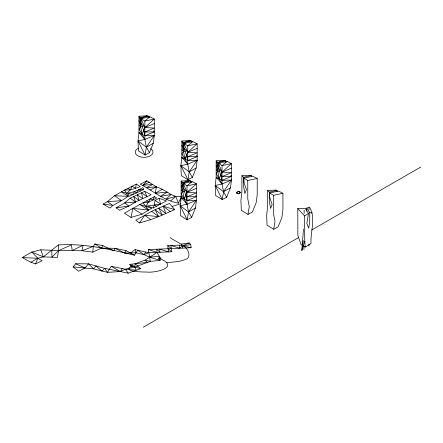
<?xml version="1.0" encoding="UTF-8"?>
<svg xmlns="http://www.w3.org/2000/svg" width="443" height="443" viewBox="0 0 443 443"><rect width="100%" height="100%" fill="white"/><g stroke="black" fill="none" stroke-linecap="round" stroke-linejoin="round"><path stroke-width="0.66" d="M304.634 241.374L301.86 250.511L303.461 229.136M134.484 255.207C109.443 249.265 84.181 243.135 58.249 244.985L58.609 250.544L57.385 257.389L43.364 256.879L31.785 252.017L37.86 258.263L42.107 260.711L35.551 263.923L30.927 262.239L22.15 257.588L31.785 252.017L40.728 249.819L58.609 250.544L81.955 250.738L92.759 252.122L93.357 246.369L94.907 243.966L102.942 245.693L113.674 250.732L115.224 248.335L126.155 250.683L134.484 255.207L137.779 250.24L144.008 254.62L149.413 257.139L160.15 260.373L159.264 256.353L157.071 252.388L156.667 249.226L159.989 252.261L159.58 249.099L168.539 251.895L167.731 245.632L179.26 245.134L191.132 247.742L190.728 244.641L189.327 242.947L181.237 244.054L182.283 245.832L182.577 248.113M148.433 117.384L148.433 116.127L147.093 115.789L138.991 116.254L138.991 132.656L138.028 140.946L138.41 150.886L145.071 155.017L149.474 152.663L153.272 143.222L154.302 135.458L154.302 119.04L149.861 116.819L141.107 118.702L141.107 123.248L143.538 130.281L144.861 135.796L154.302 135.458L146.373 147.17L145.071 155.017L138.028 140.946L144.861 139.418L154.302 135.458M191.304 142.137L191.304 140.88L189.964 140.542L181.868 141.007L181.868 157.409L180.899 165.699L181.281 175.638L187.948 179.769L192.351 177.416L196.149 167.975L197.179 160.216L197.179 143.792L192.738 141.572L183.978 143.454L183.978 148.001L186.409 155.033L187.738 160.549L197.179 160.216L189.25 171.923L187.948 179.769L180.899 165.699L187.738 164.176L197.179 160.216M190.579 182.162L190.579 180.905L189.239 180.567L181.143 181.032L181.143 197.434L180.179 205.724L180.561 215.663L187.223 219.794L191.625 217.441L195.424 208L196.454 200.236L196.454 183.817L192.013 181.597L183.258 183.48L183.258 188.026L185.689 195.058L187.012 200.574L196.454 200.236L188.524 211.948L187.223 219.794L180.179 205.724L187.012 204.195L196.454 200.236M225.603 161.939L225.603 160.682L224.263 160.344L216.167 160.809L216.167 177.211L215.204 185.501L215.586 195.446L222.248 199.577L226.65 197.224L230.449 187.782L231.479 180.019L231.479 163.6L227.037 161.374L218.277 163.257L218.277 167.803L220.714 174.835L222.037 180.356L231.479 180.019L223.549 191.73L222.248 199.577L215.204 185.501L222.037 183.978L231.479 180.019M301.86 250.511L303.339 240.521M153.189 207.977L154.341 204.766L154.989 200.48L159.098 198.309L166.463 200.939L153.189 207.977L147.281 206.034L160.626 204.029L159.098 198.309M73.156 266.863L78.549 271.266L85.05 267.96L88.534 263.851L93.578 268.857L96.026 265.966L101.968 271.227L104.626 268.353L107.516 272.351L111.193 266.326L125.325 269.206L136.3 270.219L128.237 273.165L104.626 268.353L88.534 263.851L75.603 263.773L73.156 266.863L93.578 268.857L107.516 272.351L120.374 271.559L125.325 269.206L134.622 267.085L150.304 261.381L148.377 249.581L157.071 252.388L145.044 260.146L135.17 263.735L134.622 267.085L136.3 270.219L140.553 268.674L135.17 263.735L129.317 264.427L134.622 267.085L140.553 268.674M308.494 213.399L306.844 223.383L308.727 228.234L309.723 221.472L309.723 212.59L306.722 208.11L309.502 207.136C316.13 218.15 310.333 231.445 311.003 243.462L305.199 247.116L301.118 244.575L297.873 235.604L297.785 208.592L305.233 208.343L308.494 213.399L304.646 215.962L304.712 239.591L305.199 247.116M241.889 175.661L241.889 192.068L240.926 200.352L241.308 210.298L247.969 214.429L249.276 206.582L247.764 198.829L247.764 180.489L244.004 178.108L244.004 182.66L246.435 189.687L244.863 193.558L243.578 186.149L243.578 177.266L241.889 175.661L249.99 175.201L251.331 175.533L251.331 176.79M267.616 190.512L267.616 206.92L266.653 215.204L267.035 225.149L273.696 229.28L274.998 221.434L273.486 213.681L273.486 195.341L269.732 192.96L269.732 197.512L272.163 204.539L270.584 208.409L269.305 201L269.305 192.118L267.616 190.512L275.718 190.053L277.058 190.385L277.058 191.642M181.586 196.52L175.716 196.376L171.064 194.532L167.205 192.118L155.26 193.281L156.401 186.824L146.838 180.822L140.353 184.172C152.807 190.861 164.048 200.651 178.451 203.149L181.303 197.124M136.306 184.061L135.48 188.369L130.397 189.837L124.588 190.069L114.543 195.734L107.383 201.654L103.136 204.101L110.03 208.105L112.937 205.436L121.592 200.662L128.199 196.332L124.588 190.069L136.306 184.061L140.215 186.592L135.48 188.369L132.141 186.198L130.397 189.837L126.726 193.292L121.249 191.758L128.199 196.332L114.543 195.734L121.592 200.662L107.383 201.654L112.937 205.436L103.136 204.101M130.995 217.402L132.834 208.371L154.469 196.603L156.672 197.977L148.682 202.241L142.967 202.733L148.577 210.032L151.838 208.299L139.706 204.467L148.577 210.032L142.065 214.163L130.995 217.402L124.405 213.238L132.834 208.371L148.577 210.032M35.551 263.923L37.86 258.263L43.364 256.879L58.249 244.985M143.538 130.281L144.861 132.031L154.302 128.071L144.861 127.545L141.107 118.702L144.861 121.083L154.302 119.04L144.861 127.545L141.959 134.146L144.861 139.418L146.373 147.17L149.474 152.663M192.351 177.416L189.25 171.923L187.738 164.176L184.836 158.899L187.738 152.303L197.179 143.792L187.738 145.836L183.978 143.454L187.738 152.303L197.179 152.829L187.738 156.783L186.409 155.033M191.625 217.441L188.524 211.948L187.012 204.195L184.111 198.924L187.012 192.323L196.454 183.817L187.012 185.861L183.258 183.48L187.012 192.323L196.454 192.849L187.012 196.808L185.689 195.058M220.714 174.835L222.037 176.591L231.479 172.632L222.037 172.106L218.277 163.257L222.037 165.638L231.479 163.6L222.037 172.106L219.135 178.701L222.037 183.978L223.549 191.73L226.65 197.224M154.469 196.603L152.713 200.092L150.509 198.713L145.935 206.36M122.196 268.569L120.374 271.559L111.193 266.326M102.942 245.693L101.397 248.097L92.759 252.122M94.907 243.966L101.397 248.097L115.224 248.335L124.61 253.086L126.155 250.683M124.61 253.086L136.029 252.809L144.008 254.62L145.758 252.056M139.49 222.929L144.767 215.248L151.611 211.3L169.447 203.415L174.675 209.589L158.705 216.649L150.675 219.7L139.49 222.929L135.802 220.199L144.767 215.248L158.705 216.649L155.133 209.738L162.227 215.093L158.799 208.121L165.887 213.471L163.157 206.194L174.675 209.589M182.693 158.456L181.868 157.409L184.836 158.899L185.977 157.287M181.968 198.475L181.143 197.434L184.111 198.924L184.875 197.849M143.72 189.526L138.797 189.626L136.322 192.921L134.5 191.603L127.85 193.203L129.162 196.271L143.72 189.526L143.017 187.688L134.5 191.603L132.584 194.638L127.85 193.203M178.451 203.149L175.716 196.376L165.992 199.195L171.064 194.532L160.405 196.349L167.205 192.118L162.293 189.222L156.401 186.824L146.533 187.616L152.774 184.443L142.973 185.279L146.838 180.822M130.685 252.931L135.06 249.625L148.782 252.743L171.779 251.757L170.976 245.488L179.664 248.235L182.283 245.832L189.327 242.947M170.688 200.923L175.716 196.376M130.181 198.171L124.616 202.96L116.149 207.85L119.582 210.298L128.935 206.034L135.597 202.014L151.179 194.687L144.656 191.37L130.181 198.171L135.597 202.014L124.616 202.96L128.935 206.034L116.149 207.85M148.765 117.622L149.861 116.819L144.861 121.083L144.861 139.418L138.991 132.656L144.861 135.796L154.302 131.837L153.682 130.718M191.642 142.375L192.738 141.572L187.738 145.836L187.738 164.176L181.868 157.409M190.916 182.4L192.013 181.597L187.012 185.861L187.012 204.195L181.143 197.434M225.941 162.177L227.037 161.374L222.037 165.638L222.037 183.978L216.167 177.211L222.037 180.356L231.479 176.397L230.858 175.278M131.117 266.315C123.171 271.553 138.858 271.659 141.378 271.924A58.166 33.585 0 0 0 146.605 272.035C154.967 273.126 179.864 267.594 160.621 258.889M145.354 116.83L147.093 115.789L140.68 117.86L138.991 116.254L140.68 122.257L138.991 120.651L140.68 126.742L141.959 134.146L138.991 129.035L140.68 126.742L140.68 117.86L148.433 116.127M188.231 141.583L189.964 140.542L183.552 142.613L181.868 141.007L183.552 147.01L181.868 145.404L183.552 151.495L184.836 158.899L187.738 160.549L197.179 156.595L196.559 155.471M187.505 181.608L189.239 180.567L182.832 182.638L181.143 181.032L182.832 187.035L181.143 185.429L182.832 191.52L184.111 198.924L187.012 200.574L196.454 196.614L195.834 195.496M222.53 161.39L224.263 160.344L217.851 162.415L216.167 160.809L217.851 166.812L216.167 165.211L217.851 171.297L219.135 178.701L216.167 173.59L217.851 171.297L217.851 162.415L225.603 160.682M155.26 193.281L162.293 189.222M143.305 327.211L298.565 237.575M311.75 229.961L420.85 166.972M153.272 143.222L146.373 147.17L138.028 140.946L138.709 142.059M30.927 262.239L37.86 258.263L22.15 257.588M196.149 167.975L189.25 171.923L180.899 165.699L181.586 166.817M230.449 187.782L223.549 191.73L215.204 185.501L215.885 186.619M195.424 208L188.524 211.948L180.179 205.724L180.86 206.837M247.969 214.429L252.377 212.075L256.176 202.634L257.206 194.87L257.206 178.451L252.759 176.225L244.004 178.108M273.696 229.28L278.099 226.927L281.898 217.485L282.927 209.722L282.927 193.303L278.486 191.077L269.732 192.96M142.973 185.279L149.213 182.106M150.166 189.992L156.401 186.824M154.302 123.591L144.861 127.545L141.107 123.248M197.179 148.344L187.738 152.303L183.978 148.001M231.479 168.146L222.037 172.106L218.277 167.803M196.454 188.364L187.012 192.323L183.258 188.026M144.008 254.62L148.782 252.743M93.357 246.369L81.955 250.738L83.013 245.223L72.248 250.516L71.351 244.957L58.609 250.544L51.947 257.101L51.776 250.19M180.445 203.824L172.061 206.504M142.618 126.31L140.68 126.742L138.991 125.136M184.836 158.899L181.868 153.787L183.552 151.495L183.552 142.613L191.304 140.88M185.49 151.063L183.552 151.495L181.868 149.889M219.789 170.865L217.851 171.297L216.167 169.691M184.111 198.924L181.143 193.812L182.832 191.52L182.832 182.638L190.579 180.905M243.578 177.266L251.331 175.533M184.77 191.088L182.832 191.52L181.143 189.914M269.305 192.118L277.058 190.385M247.764 180.489L257.206 178.451M273.486 195.341L282.927 193.303M182.283 245.832L190.728 244.641M135.17 263.735L147.497 262.4L145.044 260.146L150.304 261.381L160.15 260.373M166.457 262.71C173.318 261.879 180.683 261.974 186.963 258.751A8.312 4.801 0 0 0 188.463 257.383C191.736 247.133 176.392 242.338 170.101 237.598M149.413 257.139L159.264 256.353M148.377 249.581L191.132 247.742M144.861 132.031L154.302 131.837M187.738 156.783L197.179 156.595M222.037 176.591L231.479 176.397M187.012 196.808L196.454 196.614M238.843 191.57L238.755 191.564A0.947 0.548 0 0 0 238.489 191.57A0.831 0.482 0 0 0 238.107 191.675L236.811 192.423A0.847 0.493 0 0 0 236.628 192.661A0.936 0.537 0 0 0 236.628 192.849A0.847 0.493 0 0 0 236.761 193.026L237.957 193.729L236.645 193.07A0.969 0.559 0 0 1 236.496 192.86A1.069 0.62 0 0 1 236.496 192.627A0.969 0.559 0 0 1 236.645 192.439L238.101 191.575A0.952 0.548 0 0 1 238.461 191.492A1.096 0.637 0 0 1 238.866 191.492M309.723 212.59L312.321 212.978M180.019 199.837L181.237 200.031M140.68 117.86L142.618 118.525M183.552 142.613L185.49 143.277M217.851 162.415L220.437 163.301M182.832 182.638L184.77 183.302M75.603 263.773L85.05 267.96M239.226 191.675L239.979 192.107A0.847 0.487 0 0 1 240.156 192.328L240.156 192.533A0.892 0.515 0 0 1 239.979 192.76L238.035 193.884L240.089 192.81A1.002 0.581 0 0 0 240.289 192.55A1.174 0.681 0 0 0 240.305 192.373L240.289 192.312A0.952 0.548 0 0 0 240.139 192.107L239.309 191.614M146.478 200.862L148.682 202.241M132.834 208.371L142.065 214.163M154.989 200.48L160.626 204.029M154.341 204.766L156.584 206.172M128.033 188.303L130.397 189.837M138.797 189.626L140.619 190.95M163.157 206.194L170.25 211.544M151.611 211.3L158.705 216.649M144.767 215.248L150.675 219.7M167.731 245.632L171.375 248.595M168.135 248.733L171.779 251.757M297.785 208.592L304.646 215.962M216.167 177.211L216.992 178.258M138.991 132.656L139.816 133.697M125.325 269.206L128.237 273.165M144.656 191.37L146.998 196.653L141.583 192.81L142.74 198.652L137.324 194.815L139.036 200.397L133.625 196.554L135.597 202.014M40.728 249.819L43.364 256.879M135.06 249.625L136.029 252.809M179.26 245.134L179.664 248.235M308.998 207.883L308.998 209.932M308.998 244.087L308.998 246.136M306.722 208.11L306.722 211.256M304.131 210.132L304.131 213.482M303.931 246.308L303.931 249.68M238.816 191.492A0.952 0.548 0 0 1 239.248 191.609M238.794 191.57A0.831 0.482 0 0 1 239.17 191.669M150.637 148.66A8.915 5.15 0 0 1 150.022 156.019A8.915 5.15 0 0 1 137.297 155.487A8.915 5.15 0 0 1 138.515 148.156M131.255 266.376A1.296 0.748 0 0 0 133.26 265.8A1.296 0.748 0 0 0 131.388 265.086A1.296 0.748 0 0 0 131.255 266.376M158.993 258.989A1.296 0.748 0 0 0 160.997 258.407A1.296 0.748 0 0 0 159.126 257.693A1.296 0.748 0 0 0 158.993 258.989"/></g></svg>
